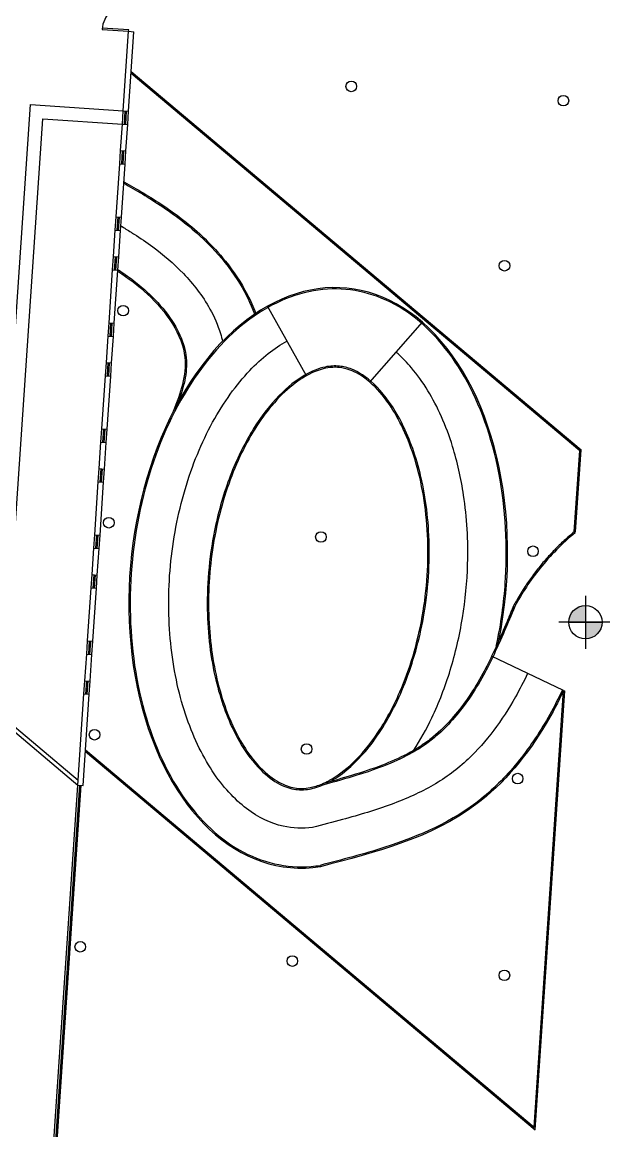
# Model space of a CAD drawing. Header units: millimetres. Extents: x 55520 to 96084, y -58491 to -49645.
# Drawn here: x 56785.48 to 56807.37, y -57955.3 to -57913.57 of the extents above; entities that cross this region are included whole.
import ezdxf
from ezdxf.enums import TextEntityAlignment as Align

# ---------------------------------------------------------------- set-up
doc = ezdxf.new("R2010")
doc.units = ezdxf.units.MM
for name, color, linetype in [('Alvenaria Corte', 30, 'Continuous'), ('Alvenaria Vista', 40, 'Continuous'), ('ARQ-SÍMBOLOS', 2, 'Continuous'), ('ARQ-TEXTO2', 2, 'Continuous'), ('Cinza', 9, 'Continuous'), ('Esquadrias', 241, 'Continuous'), ('Linha Fina', 100, 'Continuous'), ('Pilares', 181, 'Continuous')]:
    doc.layers.add(name, color=color, linetype=linetype)
doc.styles.add('ROMANS', font='romans.shx')

# ---------------------------------------------------------------- blocks, each defined once
blk = doc.blocks.new('Nível_Planta')
at = {"layer": 'ARQ-SÍMBOLOS', "ltscale": 0.1}
h = blk.add_hatch(color=1, dxfattribs=at)
h.dxf.hatch_style = 1
h.paths.add_polyline_path([(-0.25, 0), (0, 0), (0, 0.25, 0.414214)])
h.paths.add_polyline_path([(0.25, 0), (0, 0), (0, -0.25, 0.414214)])
at = {"layer": 'ARQ-SÍMBOLOS', "color": 1}
for p, q in [((0, 0.4), (0, -0.4)), ((1.535, 0), (-0.4, 0))]:
    blk.add_line(p, q, dxfattribs=at)
at = {"layer": 'ARQ-SÍMBOLOS', "color": 1, "ltscale": 0.1}
blk.add_line((-0.25, 0), (0.25, 0), dxfattribs=at)
at = {"layer": 'ARQ-SÍMBOLOS', "color": 1}
blk.add_circle((0, 0), 0.25, dxfattribs=at)
at = {"layer": 'ARQ-TEXTO2', "style": 'ROMANS'}
blk.add_attdef('NIVEL-ACABADO', text='', height=0.2, dxfattribs=at).set_placement((0.432, 0.034), align=Align.BOTTOM_LEFT)

msp = doc.modelspace()

# ---------------------------------------------------------------- linework, layer by layer
at = {"layer": 'Alvenaria Corte'}
for p, q in [((56789.286, -57916.904), (56789.487, -57913.911)), ((56789.485, -57916.917), (56789.687, -57913.924)), ((56789.487, -57913.911), (56789.687, -57913.924)), ((56789.286, -57916.904), (56789.485, -57916.917)), ((56789.185, -57918.401), (56789.252, -57917.403)), ((56789.252, -57917.403), (56789.451, -57917.416)), ((56789.384, -57918.414), (56789.451, -57917.416)), ((56789.185, -57918.401), (56789.384, -57918.414)), ((56789.017, -57920.895), (56789.151, -57918.9)), ((56789.151, -57918.9), (56789.351, -57918.913)), ((56789.216, -57920.908), (56789.351, -57918.913)), ((56789.017, -57920.895), (56789.216, -57920.908)), ((56788.916, -57922.392), (56788.983, -57921.394)), ((56788.983, -57921.394), (56789.183, -57921.407)), ((56789.115, -57922.405), (56789.183, -57921.407)), ((56788.916, -57922.392), (56789.115, -57922.405)), ((56788.748, -57924.886), (56788.882, -57922.89)), ((56788.882, -57922.89), (56789.082, -57922.904)), ((56788.947, -57924.899), (56789.082, -57922.904)), ((56788.748, -57924.886), (56788.947, -57924.899)), ((56788.647, -57926.383), (56788.714, -57925.385)), ((56788.714, -57925.385), (56788.914, -57925.398)), ((56788.846, -57926.396), (56788.914, -57925.398)), ((56788.647, -57926.383), (56788.846, -57926.396)), ((56788.479, -57928.877), (56788.613, -57926.881)), ((56788.613, -57926.881), (56788.813, -57926.895)), ((56788.678, -57928.89), (56788.813, -57926.895)), ((56788.479, -57928.877), (56788.678, -57928.89)), ((56788.378, -57930.373), (56788.445, -57929.376)), ((56788.445, -57929.376), (56788.645, -57929.389)), ((56788.577, -57930.387), (56788.645, -57929.389)), ((56788.378, -57930.373), (56788.577, -57930.387)), ((56788.21, -57932.868), (56788.344, -57930.872)), ((56788.344, -57930.872), (56788.544, -57930.886)), ((56788.409, -57932.881), (56788.544, -57930.886)), ((56788.21, -57932.868), (56788.409, -57932.881)), ((56788.109, -57934.364), (56788.176, -57933.367)), ((56788.176, -57933.367), (56788.376, -57933.38)), ((56788.308, -57934.378), (56788.376, -57933.38)), ((56788.109, -57934.364), (56788.308, -57934.378)), ((56787.941, -57936.859), (56788.075, -57934.863)), ((56788.075, -57934.863), (56788.275, -57934.877)), ((56788.14, -57936.872), (56788.275, -57934.877)), ((56787.941, -57936.859), (56788.14, -57936.872)), ((56787.84, -57938.355), (56787.907, -57937.358)), ((56787.907, -57937.358), (56788.107, -57937.371)), ((56788.039, -57938.369), (56788.107, -57937.371)), ((56787.84, -57938.355), (56788.039, -57938.369)), ((56787.575, -57942.285), (56787.806, -57938.854)), ((56787.775, -57942.299), (56788.006, -57938.868)), ((56787.806, -57938.854), (56788.006, -57938.868)), ((56787.575, -57942.285), (56787.775, -57942.299))]:
    msp.add_line(p, q, dxfattribs=at)
at = {"layer": 'Alvenaria Vista'}
for p, q in [((56789.582, -57915.484), (56806.465, -57929.689)), ((56796.177, -57926.877), (56794.709, -57924.261)), ((56798.564, -57927.117), (56800.545, -57924.864)), ((56771.635, -57928.874), (56787.575, -57942.285)), ((56806.259, -57932.749), (56806.465, -57929.689)), ((56805.855, -57938.731), (56803.15, -57937.434)), ((56804.748, -57955.165), (56805.855, -57938.731)), ((56787.865, -57940.961), (56804.748, -57955.165))]:
    msp.add_line(p, q, dxfattribs=at)
at = {"layer": 'Alvenaria Vista', "color": 1}
for p, q in [((56784.704, -57932.829), (56785.793, -57916.669)), ((56785.793, -57916.669), (56789.286, -57916.904)), ((56789.252, -57917.403), (56789.286, -57916.904)), ((56789.451, -57917.416), (56789.485, -57916.917)), ((56785.17, -57933.359), (56786.259, -57917.201)), ((56786.259, -57917.201), (56789.252, -57917.403)), ((56789.151, -57918.9), (56789.185, -57918.401)), ((56789.351, -57918.913), (56789.384, -57918.414)), ((56788.983, -57921.394), (56789.017, -57920.895)), ((56789.183, -57921.407), (56789.216, -57920.908)), ((56788.882, -57922.89), (56788.916, -57922.392)), ((56789.082, -57922.904), (56789.115, -57922.405)), ((56788.714, -57925.385), (56788.748, -57924.886)), ((56788.914, -57925.398), (56788.947, -57924.899)), ((56788.613, -57926.881), (56788.647, -57926.383)), ((56788.813, -57926.895), (56788.846, -57926.396)), ((56788.445, -57929.376), (56788.479, -57928.877)), ((56788.645, -57929.389), (56788.678, -57928.89)), ((56788.344, -57930.872), (56788.378, -57930.373)), ((56788.544, -57930.886), (56788.577, -57930.387)), ((56788.176, -57933.367), (56788.21, -57932.868)), ((56788.376, -57933.38), (56788.409, -57932.881)), ((56788.075, -57934.863), (56788.109, -57934.364)), ((56788.275, -57934.877), (56788.308, -57934.378)), ((56787.907, -57937.358), (56787.941, -57936.859)), ((56788.107, -57937.371), (56788.14, -57936.872)), ((56787.806, -57938.854), (56787.84, -57938.355)), ((56788.006, -57938.868), (56788.039, -57938.369)), ((56785.789, -57968.792), (56787.575, -57942.285))]:
    msp.add_line(p, q, dxfattribs=at)
at = {"layer": 'Alvenaria Vista'}
msp.add_ellipse((56796.623, -57934.485), major_axis=(1.086, 10.904), ratio=0.646155, start_param=5.853597, end_param=9.589661, dxfattribs=at)
at = {"layer": 'Alvenaria Vista', "color": 1}
msp.add_ellipse((56796.623, -57934.485), major_axis=(1.086, 10.904), ratio=0.646155, start_param=4.558612, end_param=5.853595, dxfattribs=at)
at = {"layer": 'Alvenaria Vista'}
for points, knots in [([(56935.313, -57988.359), (56871.727, -58002.475), (56808.141, -58016.592), (56744.555, -58030.709), (56734.303, -58031.635), (56724.051, -58032.562), (56713.8, -58033.488), (56701.406, -58031.249), (56689.013, -58029.01), (56676.619, -58026.771), (56668.724, -58019.114), (56660.828, -58011.458), (56652.932, -58003.802), (56653.173, -57946.801), (56653.413, -57889.801), (56653.654, -57832.8), (56653.132, -57813.458), (56652.61, -57794.116), (56652.088, -57774.774)], [20.322416, 20.322416, 20.322416, 20.322416, 21.305376, 21.305376, 21.305376, 22.305376, 22.305376, 22.305376, 23.305376, 23.305376, 23.305376, 24.305376, 24.305376, 24.305376, 25.305376, 25.305376, 25.305376, 25.593369, 25.593369, 25.593369, 25.593369]), ([(56797.412, -57926.566), (56797.254, -57926.55), (56797.093, -57926.557), (56796.729, -57926.63), (56796.525, -57926.698), (56796.072, -57926.927), (56795.823, -57927.089), (56795.304, -57927.525), (56795.036, -57927.799), (56794.354, -57928.647), (56793.95, -57929.305), (56793.268, -57930.819), (56792.988, -57931.674), (56792.606, -57933.471), (56792.502, -57934.412), (56792.487, -57936.258), (56792.574, -57937.161), (56792.914, -57938.812), (56793.166, -57939.558), (56793.764, -57940.793), (56794.109, -57941.281), (56794.688, -57941.88), (56794.926, -57942.058), (56795.356, -57942.297), (56795.548, -57942.36), (56795.92, -57942.422), (56796.104, -57942.421), (56796.458, -57942.354), (56796.613, -57942.308), (56796.781, -57942.236)], [0, 0, 0, 0, 0.195292, 0.195292, 0.390585, 0.390585, 0.585877, 0.585877, 0.78117, 0.78117, 1.090959, 1.090959, 1.400747, 1.400747, 1.710536, 1.710536, 2.020325, 2.020325, 2.330114, 2.330114, 2.639902, 2.639902, 2.870005, 2.870005, 3.100108, 3.100108, 3.330212, 3.330212, 3.482951, 3.482951, 3.482951, 3.482951]), ([(56798.564, -57927.117), (56798.547, -57927.102), (56798.531, -57927.089), (56798.261, -57926.865), (56798.028, -57926.738), (56797.677, -57926.609), (56797.545, -57926.579), (56797.412, -57926.566)], [3.3293475, 3.3293475, 3.3293475, 3.3293475, 3.3452604, 3.3452604, 3.5902218, 3.5902218, 3.7550875, 3.7550875, 3.7550875, 3.7550875]), ([(56803.975, -57935.54), (56803.843, -57935.858), (56803.715, -57936.166), (56803.335, -57937.053), (56803.085, -57937.595), (56802.655, -57938.388), (56802.483, -57938.672), (56802.115, -57939.217), (56801.919, -57939.474), (56801.463, -57940.005), (56801.198, -57940.266), (56800.787, -57940.604), (56800.641, -57940.711), (56800.321, -57940.92), (56800.149, -57941.02), (56799.389, -57941.418), (56798.685, -57941.683), (56797.529, -57942.032), (56797.163, -57942.134), (56796.781, -57942.236)], [0, 0, 0, 0, 1.035175, 1.035175, 3.105526, 3.105526, 4.393103, 4.393103, 5.68068, 5.68068, 7.301838, 7.301838, 8.201306, 8.201306, 9.100774, 9.100774, 11.90203, 11.90203, 13.109504, 13.109504, 13.109504, 13.109504]), ([(56805.855, -57938.731), (56805.654, -57939.151), (56804.815, -57940.762), (56802.239, -57943.919), (56798.802, -57944.812), (56796.708, -57945.357)], [2.227202, 2.227202, 2.227202, 2.227202, 3.625237, 7.661855, 13.959587, 13.959587, 13.959587, 13.959587])]:
    msp.add_open_spline(points, degree=3, knots=knots, dxfattribs=at)
at = {"layer": 'Alvenaria Vista', "color": 1}
msp.add_open_spline([(56789.281, -57919.614), (56789.289, -57919.618), (56789.297, -57919.623), (56789.305, -57919.627)], degree=3, dxfattribs=at)
for points, knots in [([(56789.306, -57919.57), (56789.314, -57919.575), (56789.322, -57919.579), (56789.33, -57919.584), (56789.557, -57919.715), (56789.8, -57919.854), (56790.525, -57920.29), (56791.04, -57920.619), (56792.095, -57921.449), (56792.634, -57921.947), (56793.429, -57922.934), (56793.713, -57923.349), (56794.073, -57924.047), (56794.178, -57924.281), (56794.27, -57924.531)], [-0.027713, -0.027713, -0.027713, -0.027713, 0, 0, 0, 0.79477, 0.79477, 2.24682, 2.24682, 3.69887, 3.69887, 4.572383, 4.572383, 4.973711, 4.973711, 4.973711, 4.973711]), ([(56789.079, -57922.937), (56789.468, -57923.194), (56790.59, -57924.035), (56791.978, -57925.955), (56791.437, -57927.538), (56791.167, -57928.22)], [1.469321, 1.469321, 1.469321, 1.469321, 2.872068, 5.63994, 7.723486, 7.723486, 7.723486, 7.723486]), ([(56796.781, -57942.236), (56796.832, -57942.212), (56796.883, -57942.189), (56796.934, -57942.165), (56796.971, -57942.147), (56797.009, -57942.127), (56797.321, -57941.954), (56797.625, -57941.734), (56798.247, -57941.136), (56798.564, -57940.759), (56799.165, -57939.863), (56799.448, -57939.345), (56800.068, -57937.921), (56800.36, -57936.948), (56800.719, -57934.922), (56800.786, -57933.869), (56800.687, -57931.851), (56800.521, -57930.888), (56800.011, -57929.208), (56799.667, -57928.495), (56799.062, -57927.611), (56798.816, -57927.337), (56798.582, -57927.133), (56798.576, -57927.127), (56798.57, -57927.122), (56798.564, -57927.117)], [0, 0, 0, 0, 1, 1, 1, 1.032217, 1.032217, 1.26232, 1.26232, 1.492423, 1.492423, 1.722526, 1.722526, 2.066969, 2.066969, 2.411412, 2.411412, 2.755856, 2.755856, 3.100299, 3.100299, 3.323442, 3.323442, 3.323442, 3.329347, 3.329347, 3.329347, 3.329347])]:
    msp.add_open_spline(points, degree=3, knots=knots, dxfattribs=at)
at = {"layer": 'Alvenaria Vista', "color": 100}
for points, knots in [([(56789.194, -57921.232), (56789.322, -57921.313), (56789.451, -57921.394), (56789.579, -57921.474), (56789.617, -57921.498), (56789.655, -57921.522), (56789.693, -57921.547), (56789.925, -57921.694), (56790.161, -57921.853), (56790.786, -57922.314), (56791.176, -57922.644), (56791.916, -57923.419), (56792.265, -57923.859), (56792.706, -57924.653), (56792.843, -57924.96), (56792.972, -57925.387), (56792.998, -57925.484), (56793.02, -57925.582)], [0.701325, 0.701325, 0.701325, 0.701325, 1.116115, 1.116115, 1.116115, 1.239355, 1.239355, 1.239355, 1.988962, 1.988962, 3.222995, 3.222995, 4.457027, 4.457027, 5.144655, 5.144655, 5.341067, 5.341067, 5.341067, 5.341067]), ([(56803.324, -57937.061), (56803.34, -57936.987), (56803.355, -57936.913), (56803.37, -57936.839), (56803.525, -57936.072), (56803.627, -57935.286), (56803.758, -57933.058), (56803.654, -57931.616), (56803.086, -57928.956), (56802.622, -57927.739), (56801.407, -57925.719), (56800.657, -57924.917), (56798.989, -57923.851), (56798.072, -57923.587), (56796.21, -57923.633), (56795.264, -57923.944), (56793.488, -57925.097), (56792.659, -57925.939), (56791.249, -57928.026), (56790.668, -57929.27), (56789.846, -57931.966), (56789.606, -57933.417), (56789.503, -57936.3), (56789.641, -57937.731), (56790.272, -57940.349), (56790.766, -57941.536), (56792.031, -57943.481), (56792.802, -57944.238), (56794.498, -57945.209), (56795.423, -57945.422), (56796.471, -57945.338), (56796.586, -57945.325), (56796.701, -57945.307)], [4.537681, 4.537681, 4.537681, 4.537681, 4.558612, 4.558612, 4.558612, 4.775001, 4.775001, 5.172159, 5.172159, 5.569316, 5.569316, 5.966473, 5.966473, 6.363631, 6.363631, 6.760788, 6.760788, 7.157946, 7.157946, 7.555103, 7.555103, 7.95226, 7.95226, 8.349418, 8.349418, 8.746575, 8.746575, 9.143732, 9.143732, 9.54089, 9.54089, 9.589661, 9.589661, 9.589661, 9.589661]), ([(56804.503, -57938.082), (56804.357, -57938.387), (56804.205, -57938.683), (56803.797, -57939.409), (56803.525, -57939.83), (56802.929, -57940.619), (56802.607, -57940.984), (56802.063, -57941.499), (56801.853, -57941.677), (56801.421, -57941.998), (56801.193, -57942.147), (56800.471, -57942.563), (56799.939, -57942.801), (56798.79, -57943.225), (56798.174, -57943.41), (56797.166, -57943.687), (56796.791, -57943.785), (56796.411, -57943.884), (56796.032, -57943.934), (56795.666, -57943.917), (56794.84, -57943.728), (56794.378, -57943.514), (56793.472, -57942.825), (56793.03, -57942.35), (56792.24, -57941.149), (56791.893, -57940.424), (56791.356, -57938.796), (56791.166, -57937.893), (56790.973, -57936.001), (56790.969, -57935.013), (56791.151, -57933.051), (56791.338, -57932.078), (56791.878, -57930.246), (56792.233, -57929.387), (56793.064, -57927.869), (56793.541, -57927.211), (56794.499, -57926.204), (56794.975, -57925.832), (56795.443, -57925.569)], [0, 0, 0, 0, 1.092845, 1.092845, 2.775472, 2.775472, 4.458098, 4.458098, 5.466082, 5.466082, 6.474067, 6.474067, 8.490035, 8.490035, 10.506003, 10.506003, 11.651555, 11.651555, 11.651555, 11.88381, 11.88381, 12.179685, 12.179685, 12.47556, 12.47556, 12.771435, 12.771435, 13.06731, 13.06731, 13.363184, 13.363184, 13.659059, 13.659059, 13.954934, 13.954934, 14.250809, 14.250809, 14.519236, 14.519236, 14.519236, 14.519236]), ([(56800.223, -57940.974), (56800.466, -57940.596), (56800.693, -57940.185), (56801.167, -57939.189), (56801.4, -57938.585), (56801.787, -57937.325), (56801.941, -57936.665), (56802.161, -57935.319), (56802.226, -57934.636), (56802.271, -57933.079), (56802.219, -57932.205), (56801.998, -57930.734), (56801.859, -57930.118), (56801.433, -57928.749), (56801.118, -57928.046), (56800.558, -57927.124), (56800.348, -57926.832), (56799.968, -57926.384), (56799.8, -57926.211), (56799.603, -57926.033), (56799.579, -57926.012), (56799.555, -57925.99)], [1.517106, 1.517106, 1.517106, 1.517106, 1.677395, 1.677395, 1.882596, 1.882596, 2.087797, 2.087797, 2.292998, 2.292998, 2.558286, 2.558286, 2.764466, 2.764466, 3.046364, 3.046364, 3.197066, 3.197066, 3.310815, 3.310815, 3.326963, 3.326963, 3.326963, 3.326963]), ([(56797.417, -57926.516), (56797.248, -57926.499), (56797.075, -57926.507), (56796.65, -57926.597), (56796.387, -57926.695), (56795.799, -57927.041), (56795.476, -57927.29), (56794.824, -57927.958), (56794.495, -57928.376), (56793.882, -57929.357), (56793.598, -57929.92), (56793.112, -57931.151), (56792.91, -57931.817), (56792.536, -57933.537), (56792.429, -57934.621), (56792.461, -57936.605), (56792.573, -57937.511), (56792.945, -57939.068), (56793.187, -57939.735), (56793.712, -57940.781), (56793.985, -57941.185), (56794.512, -57941.791), (56794.763, -57942.002), (56795.224, -57942.294), (56795.43, -57942.377), (56795.824, -57942.465), (56796.012, -57942.475), (56796.397, -57942.422), (56796.589, -57942.373), (56796.801, -57942.282)], [0, 0, 0, 0, 0.202656, 0.202656, 0.441079, 0.441079, 0.679501, 0.679501, 0.917924, 0.917924, 1.156346, 1.156346, 1.394769, 1.394769, 1.748241, 1.748241, 2.062214, 2.062214, 2.346017, 2.346017, 2.594678, 2.594678, 2.827764, 2.827764, 3.06085, 3.06085, 3.293936, 3.293936, 3.482951, 3.482951, 3.482951, 3.482951]), ([(56797.041, -57942.166), (56797.248, -57942.054), (56797.472, -57941.904), (56798.099, -57941.38), (56798.517, -57940.919), (56799.293, -57939.761), (56799.652, -57939.067), (56800.239, -57937.522), (56800.469, -57936.673), (56800.783, -57934.778), (56800.839, -57933.724), (56800.726, -57931.845), (56800.587, -57931.01), (56800.183, -57929.552), (56799.923, -57928.923), (56799.344, -57927.885), (56799.026, -57927.481), (56798.418, -57926.904), (56798.134, -57926.731), (56797.719, -57926.567), (56797.569, -57926.531), (56797.417, -57926.516)], [1.02379, 1.02379, 1.02379, 1.02379, 1.196561, 1.196561, 1.492213, 1.492213, 1.787865, 1.787865, 2.083517, 2.083517, 2.427398, 2.427398, 2.725181, 2.725181, 3.007712, 3.007712, 3.290244, 3.290244, 3.572776, 3.572776, 3.755087, 3.755087, 3.755087, 3.755087]), ([(56806.29, -57932.787), (56805.806, -57933.188), (56805.358, -57933.642), (56804.604, -57934.583), (56804.288, -57935.062), (56804.021, -57935.562)], [0, 0, 0, 0, 0.2041336, 0.2041336, 0.3880919, 0.3880919, 0.3880919, 0.3880919]), ([(56804.022, -57935.559), (56803.887, -57935.884), (56803.756, -57936.198), (56803.368, -57937.102), (56803.112, -57937.654), (56802.674, -57938.453), (56802.502, -57938.736), (56801.959, -57939.531), (56801.561, -57939.994), (56801.004, -57940.495), (56800.854, -57940.616), (56800.542, -57940.84), (56800.374, -57940.946), (56800.012, -57941.152), (56799.818, -57941.251), (56799.16, -57941.551), (56798.647, -57941.74), (56797.677, -57942.043), (56797.246, -57942.163), (56796.794, -57942.284)], [0, 0, 0, 0, 1.055486, 1.055486, 3.166459, 3.166459, 4.449242, 4.449242, 6.91779, 6.91779, 7.839196, 7.839196, 8.760603, 8.760603, 9.682009, 9.682009, 11.681276, 11.681276, 13.109504, 13.109504, 13.109504, 13.109504]), ([(56804.021, -57935.562), (56803.886, -57935.886), (56803.755, -57936.2), (56803.584, -57936.599), (56803.541, -57936.696), (56803.499, -57936.792)], [0.390802, 0.390802, 0.390802, 0.390802, 1.446383, 1.446383, 1.790738, 1.790738, 1.790738, 1.790738]), ([(56805.81, -57938.709), (56805.662, -57939.018), (56805.506, -57939.324), (56805.005, -57940.225), (56804.622, -57940.809), (56803.757, -57941.889), (56803.275, -57942.385), (56801.694, -57943.66), (56800.447, -57944.203), (56798.332, -57944.883), (56797.514, -57945.095), (56796.696, -57945.308)], [2.227202, 2.227202, 2.227202, 2.227202, 3.257195, 3.257195, 5.31718, 5.31718, 7.377165, 7.377165, 11.497136, 11.497136, 13.959587, 13.959587, 13.959587, 13.959587])]:
    msp.add_open_spline(points, degree=3, knots=knots, dxfattribs=at)
at = {"layer": 'Alvenaria Vista'}
msp.add_rational_spline([(56806.259, -57932.749), (56805.321, -57933.524), (56804.55, -57934.467), (56803.975, -57935.54), (56803.843, -57935.858), (56803.715, -57936.166), (56803.543, -57936.567), (56803.498, -57936.67), (56803.454, -57936.772)], [1, 0.987471090121, 0.987471090121, 1, 1, 1, 1, 1, 1], degree=3, knots=[0, 0, 0, 0, 0.388356, 0.388356, 0.388356, 1.423531, 1.423531, 1.790738, 1.790738, 1.790738, 1.790738], dxfattribs=at)
at = {"layer": 'Cinza'}
for points, knots in [([(56789.305, -57919.627), (56789.524, -57919.753), (56789.757, -57919.887), (56790.494, -57920.329), (56791.037, -57920.675), (56791.978, -57921.424), (56792.368, -57921.776), (56793.073, -57922.55), (56793.394, -57922.958), (56793.884, -57923.767), (56794.071, -57924.136), (56794.223, -57924.548)], [0, 0, 0, 0, 0.765982, 0.765982, 2.297946, 2.297946, 3.361429, 3.361429, 4.305086, 4.305086, 4.973711, 4.973711, 4.973711, 4.973711]), ([(56789.107, -57922.895), (56789.33, -57923.042), (56789.549, -57923.198), (56790.049, -57923.593), (56790.327, -57923.845), (56790.84, -57924.404), (56791.073, -57924.709), (56791.413, -57925.305), (56791.534, -57925.591), (56791.667, -57926.164), (56791.679, -57926.45), (56791.615, -57927.02), (56791.543, -57927.306), (56791.38, -57927.807), (56791.299, -57928.023), (56791.214, -57928.238)], [1.469321, 1.469321, 1.469321, 1.469321, 2.269635, 2.269635, 3.340211, 3.340211, 4.410786, 4.410786, 5.324214, 5.324214, 6.195699, 6.195699, 7.067184, 7.067184, 7.723486, 7.723486, 7.723486, 7.723486])]:
    msp.add_open_spline(points, degree=3, knots=knots, dxfattribs=at)
at = {"layer": 'Esquadrias'}
for p, q in [((56789.327, -57917.408), (56789.36, -57916.909)), ((56789.377, -57917.411), (56789.41, -57916.912)), ((56789.226, -57918.905), (56789.26, -57918.406)), ((56789.276, -57918.908), (56789.309, -57918.409)), ((56789.058, -57921.399), (56789.091, -57920.9)), ((56789.108, -57921.402), (56789.141, -57920.903)), ((56788.957, -57922.896), (56788.991, -57922.397)), ((56789.007, -57922.899), (56789.04, -57922.4)), ((56788.789, -57925.39), (56788.822, -57924.891)), ((56788.839, -57925.393), (56788.872, -57924.894)), ((56788.688, -57926.886), (56788.722, -57926.388)), ((56788.738, -57926.89), (56788.771, -57926.391)), ((56788.52, -57929.381), (56788.554, -57928.882)), ((56788.57, -57929.384), (56788.603, -57928.885)), ((56788.419, -57930.877), (56788.453, -57930.379)), ((56788.469, -57930.881), (56788.503, -57930.382)), ((56788.251, -57933.372), (56788.285, -57932.873)), ((56788.301, -57933.375), (56788.334, -57932.876)), ((56788.15, -57934.868), (56788.184, -57934.369)), ((56788.2, -57934.872), (56788.234, -57934.373)), ((56787.982, -57937.363), (56788.016, -57936.864)), ((56788.032, -57937.366), (56788.065, -57936.867)), ((56787.881, -57938.859), (56787.915, -57938.36)), ((56787.931, -57938.863), (56787.965, -57938.364)), ((56785.869, -57968.722), (56787.65, -57942.29)), ((56785.922, -57968.675), (56787.7, -57942.294))]:
    msp.add_line(p, q, dxfattribs=at)
msp.add_lwpolyline([(56789.491, -57913.861), (56788.493, -57913.794), (56788.49, -57913.844), (56789.487, -57913.911)], close=True, dxfattribs=at)
at = {"layer": 'Linha Fina'}
for p, q in [((56789.586, -57915.422), (56806.516, -57929.667)), ((56771.694, -57928.728), (56787.588, -57942.1)), ((56806.308, -57932.752), (56806.516, -57929.667)), ((56806.259, -57932.749), (56806.308, -57932.752)), ((56804.791, -57955.267), (56805.905, -57938.734)), ((56805.855, -57938.731), (56805.905, -57938.734)), ((56787.861, -57941.023), (56804.791, -57955.267))]:
    msp.add_line(p, q, dxfattribs=at)
msp.add_arc((56789.464, -57913.884), 0.975, 84.6757, 177.6133, dxfattribs=at)
at = {"layer": 'Pilares'}
for centre in [(56797.867, -57915.984), (56805.849, -57916.522), (56803.635, -57922.734), (56789.28, -57924.426), (56788.742, -57932.408), (56796.724, -57932.946), (56804.706, -57933.484), (56788.204, -57940.39), (56796.186, -57940.928), (56804.129, -57942.043), (56787.666, -57948.372), (56795.648, -57948.91), (56803.63, -57949.447)]:
    msp.add_circle(centre, 0.2, dxfattribs=at)

# ---------------------------------------------------------------- block references
at = {"layer": 'ARQ-SÍMBOLOS', "xscale": 2.5, "yscale": 2.5, "zscale": 2.5}
msp.add_blockref('Nível_Planta', (56806.678, -57936.156), dxfattribs=at).add_auto_attribs({'NIVEL-ACABADO': '+25.00'})

doc.saveas('drawing.dxf')
